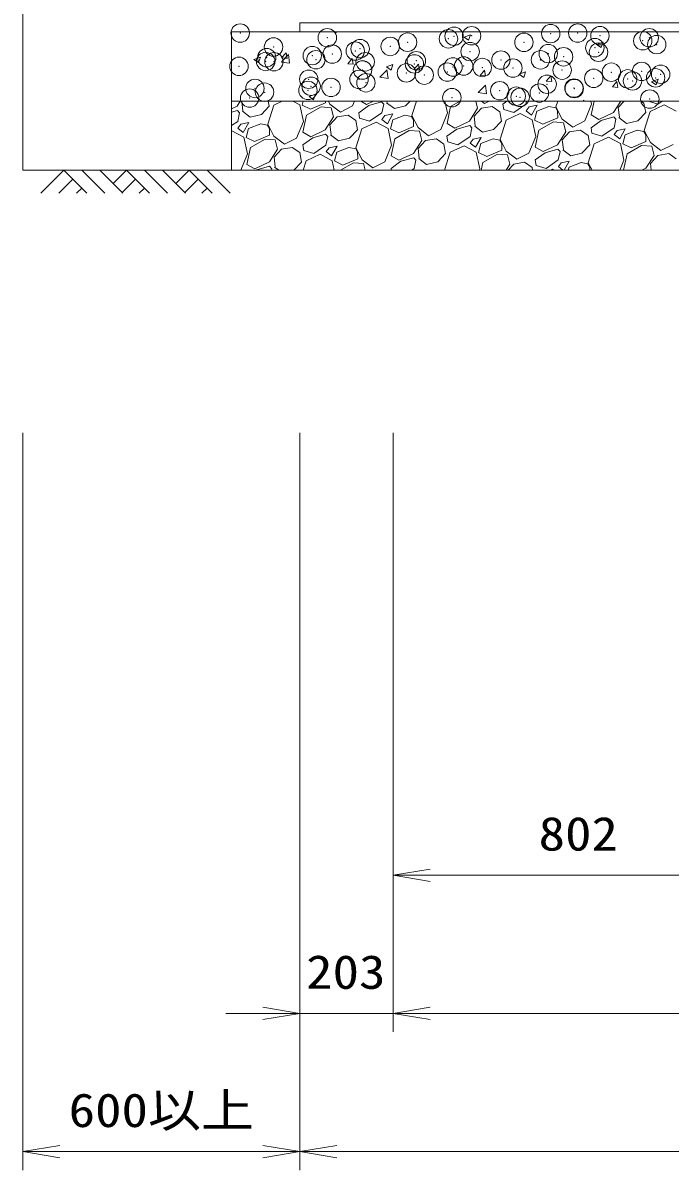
# Model space of a CAD drawing. Units: millimetres at full size. Extents: x 37600 to 71200, y -111040 to -87280.
# Drawn here: x 53250 to 54653, y -97976 to -95486 of the extents above; entities that cross this region are included whole.
import ezdxf
from ezdxf.enums import TextEntityAlignment as Align

# ---------------------------------------------------------------- set-up
doc = ezdxf.new("R2010")
doc.units = ezdxf.units.MM
doc.header["$LTSCALE"] = 80.0044
doc.header["$PDMODE"] = 32
doc.header["$PDSIZE"] = 40
for name, color, linetype, lineweight in [('0_2', 4, 'Continuous', 13), ('寸法', 6, 'Continuous', 13), ('ﾊｯﾁﾝｸﾞ', 4, 'Continuous', 9)]:
    doc.layers.add(name, color=color, linetype=linetype, lineweight=lineweight)
doc.styles.add('ＭＳ ゴシック', font='')
doc.styles.get('ＭＳ ゴシック').set_extended_font_data('MS Gothic')

# ---------------------------------------------------------------- blocks, each defined once
blk = doc.blocks.new('open_arrow')
at = {"color": 0, "linetype": 'Continuous', "lineweight": -2}
blk.add_lwpolyline([(7.5, 1.25), (0, 0), (7.5, -1.25)], dxfattribs=at)

msp = doc.modelspace()

# ---------------------------------------------------------------- linework, layer by layer
at = {"layer": '0_2'}
msp.add_lwpolyline([(53702.5, -95806), (53250, -95806), (53250, -93803)], dxfattribs=at)
at = {"layer": '0_2', "color": 7}
for points in [[(53850, -95486), (54927.5, -95486), (54927.5, -95506), (53850, -95506)], [(53702.5, -95506), (54927.5, -95506), (54927.5, -96089), (56327.5, -96089), (56327.5, -95506), (64197.5, -95506), (64197.5, -96089), (65597.5, -96089), (65597.5, -95506), (66822.5, -95506), (66822.5, -95656), (65747.5, -95656), (65747.5, -96239), (64047.5, -96239), (64047.5, -95656), (56477.5, -95656), (56477.5, -96239), (54777.5, -96239), (54777.5, -95656), (53702.5, -95656)], [(53702.5, -95806), (54777.5, -95806), (54777.5, -95656), (53702.5, -95656)]]:
    msp.add_lwpolyline(points, close=True, dxfattribs=at)
at = {"layer": '寸法'}
for p, q in [((53250, -96376), (53250, -97976)), ((53850, -96376), (53850, -97976)), ((53850, -96376), (53850, -97676)), ((53850, -96376), (53850, -97976)), ((54053, -96376), (54053, -97676)), ((54053, -96376), (54053, -97376)), ((54053, -96376), (54053, -97676)), ((54855, -97336), (54053, -97336)), ((54213, -97636), (53690, -97636)), ((66472, -97636), (54053, -97636)), ((53850, -97936), (53250, -97936)), ((66675, -97936), (53850, -97936))]:
    msp.add_line(p, q, dxfattribs=at)
at = {"layer": 'ﾊｯﾁﾝｸﾞ'}
for p, q in [((53925.93, -95506), (53928.85, -95507.97)), ((53928.85, -95507.97), (53929.51, -95506)), ((54206.33, -95517.28), (54220.33, -95511.9)), ((54206.33, -95517.28), (54216.28, -95523.99)), ((54216.28, -95523.99), (54220.33, -95511.9)), ((53810.9, -95562.43), (53820.54, -95550.94)), ((53822.85, -95563.48), (53820.54, -95550.94)), ((54493.75, -95533.3), (54507.76, -95527.92)), ((54493.75, -95533.3), (54503.7, -95540.01)), ((54503.7, -95540.01), (54507.76, -95527.92)), ((53750.86, -95565.77), (53764.86, -95560.39)), ((53750.86, -95565.77), (53760.81, -95572.48)), ((53760.81, -95572.48), (53764.86, -95560.39)), ((53810.28, -95571.14), (53828.07, -95573.9)), ((53810.32, -95571.1), (53825.9, -95554.86)), ((53810.9, -95562.43), (53822.85, -95563.48)), ((53828.07, -95573.9), (53825.86, -95554.91)), ((53954.35, -95574.98), (53963.99, -95563.49)), ((53954.35, -95574.98), (53966.3, -95576.03)), ((53966.3, -95576.03), (53963.99, -95563.49)), ((54038.28, -95581.79), (54052.29, -95576.41)), ((54048.23, -95588.5), (54052.29, -95576.41)), ((54097.8, -95587.53), (54107.44, -95576.04)), ((54109.75, -95588.58), (54107.44, -95576.04)), ((54023.77, -95604.2), (54039.35, -95587.97)), ((54038.28, -95581.79), (54048.23, -95588.5)), ((54041.52, -95607.01), (54039.31, -95588.01)), ((54097.8, -95587.53), (54109.75, -95588.58)), ((54241.25, -95600.08), (54250.89, -95588.59)), ((54241.25, -95600.08), (54253.21, -95601.13)), ((54253.2, -95601.13), (54250.89, -95588.6)), ((54325.71, -95597.8), (54339.71, -95592.43)), ((54325.71, -95597.8), (54335.66, -95604.51)), ((54335.66, -95604.51), (54339.71, -95592.43)), ((54384.7, -95612.64), (54394.35, -95601.14)), ((54396.66, -95613.68), (54394.34, -95601.15)), ((54023.73, -95604.25), (54041.52, -95607.01)), ((54237.22, -95637.31), (54252.8, -95621.07)), ((54254.97, -95640.11), (54252.76, -95621.12)), ((54384.7, -95612.63), (54396.66, -95613.68)), ((54528.16, -95625.19), (54537.8, -95613.69)), ((54528.16, -95625.19), (54540.11, -95626.23)), ((54540.11, -95626.23), (54537.8, -95613.7)), ((54613.14, -95613.82), (54627.14, -95608.45)), ((54613.14, -95613.82), (54623.08, -95620.53)), ((54623.08, -95620.53), (54627.14, -95608.45)), ((53870.24, -95646.29), (53884.24, -95640.92)), ((53870.24, -95646.29), (53880.19, -95653)), ((53880.19, -95653), (53884.24, -95640.92)), ((54237.18, -95637.35), (54254.97, -95640.11)), ((53714.34, -95666.92), (53702.5, -95672.55)), ((53714.9, -95676.29), (53702.5, -95679.84)), ((53721.26, -95656), (53714.34, -95666.92)), ((53719.61, -95681.66), (53714.9, -95676.29)), ((53724.36, -95656.28), (53724.62, -95656)), ((53726.89, -95677.46), (53724.36, -95656.28)), ((53766.86, -95685.09), (53783.97, -95667.13)), ((53793.86, -95664.66), (53780.67, -95706.22)), ((53783.97, -95667.13), (53781.94, -95656)), ((53812.22, -95656), (53793.86, -95664.66)), ((53850.3, -95664.4), (53834.86, -95656)), ((53858.1, -95700.31), (53850.3, -95664.4)), ((53857.67, -95656), (53855.33, -95664.73)), ((53855.33, -95664.73), (53873.43, -95673.68)), ((53864.81, -95686.74), (53896.33, -95668.54)), ((53873.43, -95673.68), (53905.84, -95659.82)), ((53896.33, -95668.54), (53918.39, -95670.35)), ((53905.84, -95659.82), (53905.78, -95656)), ((53912.12, -95656), (53915.41, -95662.38)), ((53915.41, -95662.38), (53938.41, -95679.81)), ((53918.39, -95670.35), (53923.34, -95690.13)), ((53938.41, -95679.81), (53964.57, -95666.33)), ((53964.57, -95666.33), (53968.8, -95656)), ((53999.64, -95665.48), (53978, -95681.2)), ((53995.12, -95663.24), (53982.45, -95656)), ((54010.34, -95656), (53995.12, -95663.24)), ((54027.39, -95657.54), (53999.64, -95665.48)), ((54032.1, -95662.9), (54027.39, -95657.54)), ((54032.1, -95662.9), (54028.19, -95681.32)), ((54038.16, -95659.4), (54055.24, -95672.17)), ((54039.38, -95658.7), (54039.05, -95656)), ((54055.24, -95672.17), (54079.35, -95666.34)), ((54079.35, -95666.34), (54089.2, -95656)), ((54103.14, -95656), (54093.16, -95687.46)), ((54170.58, -95681.56), (54165.03, -95656)), ((54169.47, -95704.83), (54177.3, -95667.98)), ((54177.3, -95667.98), (54198.05, -95656)), ((54235.83, -95671.37), (54218.07, -95699.41)), ((54228.09, -95688.77), (54243.99, -95671.51)), ((54231.98, -95656), (54235.83, -95671.37)), ((54243.99, -95671.51), (54267.59, -95667.58)), ((54244.22, -95656), (54250.89, -95661.06)), ((54250.89, -95661.06), (54260.7, -95656)), ((54267.59, -95667.58), (54283.97, -95679.14)), ((54299.36, -95656), (54290.49, -95662.44)), ((54292.45, -95674.24), (54290.49, -95662.44)), ((54314.19, -95681.09), (54292.45, -95674.24)), ((54340.68, -95662.57), (54314.19, -95681.09)), ((54342.07, -95656), (54340.68, -95662.57)), ((54347.3, -95668.44), (54340.91, -95676.98)), ((54364.65, -95664.89), (54347.3, -95668.44)), ((54352.76, -95686.3), (54364.65, -95664.89)), ((54390.54, -95667.73), (54364.19, -95678.09)), ((54405.14, -95670.62), (54390.54, -95667.73)), ((54409.34, -95677.89), (54405.14, -95670.62)), ((54409.68, -95656), (54405.65, -95668.7)), ((54405.65, -95668.7), (54419.14, -95694.86)), ((54464.5, -95656), (54466.25, -95654.18)), ((54466.41, -95656), (54466.2, -95654.22)), ((54468.3, -95698.81), (54483.07, -95662.8)), ((54483.07, -95662.8), (54481.59, -95656)), ((54481.96, -95686.08), (54488.34, -95656)), ((54546.17, -95656), (54530.56, -95680.65)), ((54540.58, -95670.01), (54553.49, -95656)), ((54543.11, -95691.19), (54540.58, -95670.01)), ((54590.24, -95656), (54596.45, -95660.39)), ((54600.19, -95680.86), (54596.45, -95660.39)), ((54626.68, -95662.34), (54606.57, -95656)), ((54640.58, -95664.01), (54610.08, -95678.39)), ((54635.74, -95656), (54626.68, -95662.34)), ((54666.51, -95678.13), (54640.58, -95664.01)), ((53715.7, -95700.08), (53702.5, -95709.31)), ((53719.61, -95681.66), (53715.7, -95700.08)), ((53725.68, -95678.16), (53742.75, -95690.93)), ((53742.75, -95690.93), (53766.86, -95685.09)), ((53843.32, -95736.33), (53858.1, -95700.31)), ((53856.98, -95723.59), (53864.81, -95686.74)), ((53923.34, -95690.13), (53905.58, -95718.16)), ((53915.61, -95707.53), (53931.51, -95690.26)), ((53931.51, -95690.26), (53955.1, -95686.34)), ((53955.1, -95686.34), (53971.48, -95697.9)), ((53975.22, -95718.37), (53971.48, -95697.9)), ((53979.97, -95693), (53978, -95681.2)), ((54001.7, -95699.85), (53979.97, -95693)), ((54015.6, -95701.52), (53985.1, -95715.9)), ((54028.19, -95681.32), (54001.7, -95699.85)), ((54041.54, -95715.65), (54015.6, -95701.52)), ((54034.81, -95687.2), (54028.43, -95695.74)), ((54028.43, -95695.74), (54040.28, -95705.06)), ((54052.16, -95683.65), (54034.81, -95687.2)), ((54040.28, -95705.06), (54052.16, -95683.65)), ((54051.7, -95696.85), (54046.58, -95715.97)), ((54078.05, -95686.49), (54051.7, -95696.85)), ((54092.65, -95689.37), (54078.05, -95686.49)), ((54096.85, -95696.65), (54092.65, -95689.37)), ((54093.16, -95687.46), (54106.65, -95713.62)), ((54097.09, -95711.06), (54096.85, -95696.65)), ((54155.81, -95717.57), (54170.58, -95681.56)), ((54218.07, -95699.41), (54186.36, -95714.48)), ((54230.62, -95709.94), (54228.09, -95688.77)), ((54270.59, -95717.58), (54287.7, -95699.62)), ((54287.7, -95699.62), (54283.97, -95679.14)), ((54297.59, -95697.14), (54284.4, -95738.7)), ((54328.09, -95682.77), (54297.59, -95697.14)), ((54354.03, -95696.89), (54328.09, -95682.77)), ((54340.91, -95676.98), (54352.76, -95686.3)), ((54361.83, -95732.8), (54354.03, -95696.89)), ((54364.19, -95678.09), (54359.06, -95697.22)), ((54359.06, -95697.22), (54377.16, -95706.17)), ((54368.54, -95719.23), (54400.06, -95701.03)), ((54377.16, -95706.17), (54409.57, -95692.3)), ((54400.06, -95701.03), (54422.12, -95702.84)), ((54409.57, -95692.3), (54409.34, -95677.89)), ((54419.14, -95694.86), (54442.14, -95712.3)), ((54442.14, -95712.3), (54468.3, -95698.81)), ((54503.37, -95697.96), (54481.73, -95713.69)), ((54498.85, -95695.73), (54481.96, -95686.08)), ((54530.56, -95680.65), (54498.85, -95695.73)), ((54531.12, -95690.02), (54503.37, -95697.96)), ((54535.83, -95695.39), (54531.12, -95690.02)), ((54535.83, -95695.39), (54531.92, -95713.81)), ((54541.89, -95691.89), (54558.97, -95704.66)), ((54558.97, -95704.66), (54583.08, -95698.82)), ((54583.08, -95698.82), (54600.19, -95680.86)), ((54610.08, -95678.39), (54596.89, -95719.95)), ((53703.12, -95720.28), (53702.5, -95720.57)), ((53729.05, -95734.4), (53703.12, -95720.28)), ((53722.33, -95705.96), (53715.94, -95714.49)), ((53715.94, -95714.49), (53727.79, -95723.82)), ((53739.68, -95702.4), (53722.33, -95705.96)), ((53727.79, -95723.82), (53739.68, -95702.4)), ((53739.21, -95715.6), (53734.09, -95734.73)), ((53765.56, -95705.24), (53739.21, -95715.6)), ((53780.16, -95708.13), (53765.56, -95705.24)), ((53784.36, -95715.4), (53780.16, -95708.13)), ((53780.67, -95706.22), (53794.16, -95732.38)), ((53784.6, -95729.82), (53784.36, -95715.4)), ((53873.87, -95733.24), (53856.98, -95723.59)), ((53905.58, -95718.16), (53873.87, -95733.24)), ((53918.13, -95728.7), (53915.61, -95707.53)), ((53958.11, -95736.34), (53975.22, -95718.37)), ((53985.1, -95715.9), (53971.92, -95757.46)), ((54049.34, -95751.56), (54041.54, -95715.65)), ((54046.58, -95715.97), (54064.68, -95724.92)), ((54056.05, -95737.98), (54087.58, -95719.78)), ((54064.68, -95724.92), (54097.09, -95711.06)), ((54087.58, -95719.78), (54109.64, -95721.6)), ((54106.65, -95713.62), (54129.65, -95731.06)), ((54109.64, -95721.6), (54114.59, -95741.37)), ((54129.65, -95731.06), (54155.81, -95717.57)), ((54190.88, -95716.72), (54169.25, -95732.44)), ((54186.36, -95714.48), (54169.47, -95704.83)), ((54218.63, -95708.78), (54190.88, -95716.72)), ((54223.34, -95714.14), (54218.63, -95708.78)), ((54223.34, -95714.14), (54219.43, -95732.57)), ((54229.41, -95710.64), (54246.48, -95723.42)), ((54246.48, -95723.42), (54270.59, -95717.58)), ((54360.72, -95756.08), (54368.54, -95719.23)), ((54427.07, -95722.61), (54409.31, -95750.65)), ((54419.34, -95740.01), (54435.24, -95722.75)), ((54422.12, -95702.84), (54427.07, -95722.61)), ((54435.24, -95722.75), (54458.84, -95718.83)), ((54458.84, -95718.83), (54475.21, -95730.39)), ((54483.7, -95725.49), (54481.73, -95713.69)), ((54505.43, -95732.34), (54483.7, -95725.49)), ((54531.92, -95713.81), (54505.43, -95732.34)), ((54538.54, -95719.69), (54532.16, -95728.22)), ((54555.89, -95716.14), (54538.54, -95719.69)), ((54544.01, -95737.55), (54555.89, -95716.14)), ((54581.78, -95718.97), (54555.43, -95729.34)), ((54596.38, -95721.86), (54581.78, -95718.97)), ((54600.58, -95729.13), (54596.38, -95721.86)), ((54596.89, -95719.95), (54610.38, -95746.11)), ((53736.85, -95770.31), (53729.05, -95734.4)), ((53734.09, -95734.73), (53752.19, -95743.68)), ((53743.56, -95756.74), (53775.09, -95738.54)), ((53752.19, -95743.68), (53784.6, -95729.82)), ((53775.09, -95738.54), (53797.15, -95740.35)), ((53794.16, -95732.38), (53817.16, -95749.81)), ((53797.15, -95740.35), (53802.1, -95760.13)), ((53817.16, -95749.81), (53843.32, -95736.33)), ((53878.4, -95735.48), (53856.76, -95751.2)), ((53858.72, -95763), (53856.76, -95751.2)), ((53906.15, -95727.54), (53878.4, -95735.48)), ((53906.95, -95751.32), (53880.46, -95769.85)), ((53910.86, -95732.9), (53906.15, -95727.54)), ((53910.86, -95732.9), (53906.95, -95751.32)), ((53916.92, -95729.4), (53933.99, -95742.17)), ((53933.99, -95742.17), (53958.11, -95736.34)), ((54048.23, -95774.83), (54056.05, -95737.98)), ((54114.59, -95741.37), (54096.83, -95769.41)), ((54106.85, -95758.77), (54122.75, -95741.51)), ((54122.75, -95741.51), (54146.35, -95737.58)), ((54146.35, -95737.58), (54162.72, -95749.14)), ((54166.46, -95769.62), (54162.72, -95749.14)), ((54171.21, -95744.24), (54169.25, -95732.44)), ((54192.95, -95751.09), (54171.21, -95744.24)), ((54219.43, -95732.57), (54192.95, -95751.09)), ((54226.06, -95738.44), (54219.67, -95746.98)), ((54219.67, -95746.98), (54231.52, -95756.3)), ((54243.41, -95734.89), (54226.06, -95738.44)), ((54231.52, -95756.3), (54243.41, -95734.89)), ((54242.94, -95748.09), (54237.82, -95767.22)), ((54269.29, -95737.73), (54242.94, -95748.09)), ((54283.89, -95740.62), (54269.29, -95737.73)), ((54288.09, -95747.89), (54283.89, -95740.62)), ((54284.41, -95738.7), (54297.89, -95764.86)), ((54288.33, -95762.3), (54288.09, -95747.89)), ((54347.05, -95768.81), (54361.83, -95732.8)), ((54409.31, -95750.65), (54377.6, -95765.73)), ((54421.86, -95761.19), (54419.34, -95740.01)), ((54461.84, -95768.82), (54478.95, -95750.86)), ((54478.95, -95750.86), (54475.21, -95730.39)), ((54488.83, -95748.39), (54475.65, -95789.95)), ((54519.33, -95734.01), (54488.83, -95748.39)), ((54545.27, -95748.13), (54519.33, -95734.01)), ((54532.16, -95728.22), (54544.01, -95737.55)), ((54553.07, -95784.05), (54545.27, -95748.13)), ((54555.43, -95729.34), (54550.31, -95748.46)), ((54550.31, -95748.46), (54568.41, -95757.41)), ((54568.41, -95757.41), (54600.82, -95743.55)), ((54600.82, -95743.55), (54600.58, -95729.13)), ((54610.38, -95746.11), (54633.38, -95763.54)), ((54633.38, -95763.54), (54659.54, -95750.06)), ((53722.21, -95806), (53736.85, -95770.31)), ((53735.74, -95793.59), (53743.56, -95756.74)), ((53802.1, -95760.13), (53784.34, -95788.16)), ((53794.36, -95777.53), (53810.26, -95760.26)), ((53810.26, -95760.26), (53833.86, -95756.34)), ((53833.86, -95756.34), (53850.24, -95767.9)), ((53853.97, -95788.37), (53850.24, -95767.9)), ((53880.46, -95769.85), (53858.72, -95763)), ((53894.36, -95771.52), (53863.86, -95785.9)), ((53920.3, -95785.65), (53894.36, -95771.52)), ((53913.57, -95757.2), (53907.18, -95765.74)), ((53907.18, -95765.74), (53919.03, -95775.06)), ((53930.92, -95753.65), (53913.57, -95757.2)), ((53919.03, -95775.06), (53930.92, -95753.65)), ((53930.46, -95766.85), (53925.33, -95785.97)), ((53956.81, -95756.49), (53930.46, -95766.85)), ((53971.41, -95759.37), (53956.81, -95756.49)), ((53975.61, -95766.65), (53971.41, -95759.37)), ((53971.92, -95757.46), (53985.41, -95783.62)), ((53975.84, -95781.06), (53975.61, -95766.65)), ((54034.57, -95787.57), (54049.34, -95751.56)), ((54065.12, -95784.48), (54048.23, -95774.83)), ((54096.83, -95769.41), (54065.12, -95784.48)), ((54109.38, -95779.94), (54106.85, -95758.77)), ((54149.35, -95787.58), (54166.46, -95769.62)), ((54176.35, -95767.14), (54164.02, -95806)), ((54206.85, -95752.77), (54176.35, -95767.14)), ((54232.78, -95766.89), (54206.85, -95752.77)), ((54240.58, -95802.8), (54232.78, -95766.89)), ((54237.82, -95767.22), (54255.92, -95776.17)), ((54247.3, -95789.23), (54278.82, -95771.03)), ((54255.92, -95776.17), (54288.33, -95762.3)), ((54278.82, -95771.03), (54300.88, -95772.84)), ((54297.89, -95764.86), (54320.89, -95782.3)), ((54300.88, -95772.84), (54305.83, -95792.61)), ((54320.89, -95782.3), (54347.05, -95768.81)), ((54382.13, -95767.96), (54360.49, -95783.69)), ((54377.6, -95765.73), (54360.72, -95756.08)), ((54409.88, -95760.02), (54382.13, -95767.96)), ((54414.59, -95765.39), (54409.88, -95760.02)), ((54414.59, -95765.39), (54410.68, -95783.81)), ((54420.65, -95761.89), (54437.73, -95774.66)), ((54437.73, -95774.66), (54461.84, -95768.82)), ((54552.24, -95806), (54559.78, -95770.47)), ((54559.78, -95770.47), (54591.31, -95752.27)), ((54591.31, -95752.27), (54613.37, -95754.08)), ((54618.32, -95773.86), (54600.56, -95801.89)), ((54610.58, -95791.26), (54626.48, -95773.99)), ((54613.37, -95754.08), (54618.32, -95773.86)), ((54626.48, -95773.99), (54650.08, -95770.07)), ((54650.08, -95770.07), (54666.45, -95781.63)), ((53752.63, -95803.24), (53735.74, -95793.59)), ((53784.34, -95788.16), (53752.63, -95803.24)), ((53784.9, -95797.54), (53757.15, -95805.48)), ((53789.61, -95802.9), (53784.9, -95797.54)), ((53796.89, -95798.7), (53794.36, -95777.53)), ((53795.68, -95799.4), (53804.5, -95806)), ((53837.18, -95806), (53853.97, -95788.37)), ((53863.86, -95785.9), (53857.48, -95806)), ((53924.72, -95806), (53920.3, -95785.65)), ((53925.33, -95785.97), (53943.43, -95794.92)), ((53938.24, -95806), (53966.33, -95789.78)), ((53943.43, -95794.92), (53975.84, -95781.06)), ((53966.33, -95789.78), (53988.39, -95791.6)), ((53985.41, -95783.62), (54008.41, -95801.06)), ((53988.39, -95791.6), (53992, -95806)), ((54008.41, -95801.06), (54034.57, -95787.57)), ((54069.64, -95786.72), (54048, -95802.44)), ((54097.39, -95778.78), (54069.64, -95786.72)), ((54102.1, -95784.14), (54097.39, -95778.78)), ((54102.1, -95784.14), (54098.19, -95802.57)), ((54108.16, -95780.64), (54125.24, -95793.42)), ((54125.24, -95793.42), (54149.35, -95787.58)), ((54243.73, -95806), (54247.3, -95789.23)), ((54305.83, -95792.61), (54297.35, -95806)), ((54301.79, -95806), (54313.99, -95792.75)), ((54313.99, -95792.75), (54337.59, -95788.83)), ((54337.59, -95788.83), (54353.97, -95800.39)), ((54354.99, -95806), (54353.97, -95800.39)), ((54362.45, -95795.49), (54360.49, -95783.69)), ((54384.19, -95802.34), (54362.45, -95795.49)), ((54410.68, -95783.81), (54384.19, -95802.34)), ((54417.3, -95789.69), (54410.91, -95798.22)), ((54410.91, -95798.22), (54420.8, -95806)), ((54434.65, -95786.14), (54417.3, -95789.69)), ((54423.62, -95806), (54434.65, -95786.14)), ((54434.19, -95799.34), (54432.4, -95806)), ((54460.54, -95788.97), (54434.19, -95799.34)), ((54475.14, -95791.86), (54460.54, -95788.97)), ((54479.34, -95799.13), (54475.14, -95791.86)), ((54475.65, -95789.95), (54483.93, -95806)), ((54479.45, -95806), (54479.34, -95799.13)), ((54544.06, -95806), (54553.07, -95784.05)), ((54612.34, -95806), (54610.58, -95791.26)), ((53288.62, -95856), (53338.62, -95806)), ((53327.51, -95856), (53358.06, -95825.45)), ((53338.62, -95806), (53388.62, -95856)), ((53377.51, -95806), (53427.51, -95856)), ((53416.4, -95806), (53466.4, -95856)), ((53445.45, -95835.05), (53474.5, -95806)), ((53464.89, -95854.5), (53493.94, -95825.45)), ((53474.5, -95806), (53524.5, -95856)), ((53513.39, -95806), (53563.39, -95856)), ((53552.28, -95806), (53602.28, -95856)), ((53581.33, -95835.05), (53610.38, -95806)), ((53600.78, -95854.5), (53629.83, -95825.45)), ((53610.38, -95806), (53660.38, -95856)), ((53649.27, -95806), (53699.27, -95856)), ((53757.15, -95805.48), (53756.43, -95806)), ((53789.61, -95802.9), (53788.96, -95806)), ((54048.6, -95806), (54048, -95802.44)), ((54098.19, -95802.57), (54093.28, -95806)), ((54122.16, -95804.89), (54116.75, -95806)), ((54121.55, -95806), (54122.16, -95804.89)), ((54239.27, -95806), (54240.58, -95802.8)), ((54398.09, -95804.01), (54393.87, -95806)), ((54401.74, -95806), (54398.09, -95804.01)), ((54600.56, -95801.89), (54591.92, -95806)), ((53366.4, -95856), (53377.51, -95844.89)), ((53502.28, -95856), (53513.39, -95844.89)), ((53638.16, -95856), (53649.27, -95844.89))]:
    msp.add_line(p, q, dxfattribs=at)
for p in [(53720.98, -95508.26), (53909.91, -95518.53), (54172.61, -95520.76), (54184.82, -95515.35), (54222.68, -95514.17), (54394.3, -95509.49), (54452.84, -95508.43), (54501.07, -95514), (54607.83, -95518.51), (53793.27, -95538.55), (53981.11, -95542.24), (54046.3, -95537.39), (54083.8, -95528.16), (54336.2, -95528.45), (54489.98, -95540.05), (54593.85, -95525.06), (54624.25, -95533.26), (53776.21, -95570.04), (53778.52, -95561.73), (53794.18, -95570.58), (53877.24, -95557.24), (53885.28, -95566.24), (53920.49, -95553.95), (53970.56, -95547.36), (53992.05, -95570.75), (54102.93, -95568.5), (54219.57, -95548.47), (54286.27, -95566.94), (54372.12, -95566.45), (54388.95, -95552.86), (54422.19, -95559.86), (54497.94, -95549.89), (53718.43, -95580.55), (53986.29, -95588.52), (54081.37, -95594.74), (54098.81, -95575.26), (54170.07, -95593.05), (54182.39, -95581.93), (54205.58, -95579.77), (54245.81, -95583.08), (54312.34, -95584.28), (54419.11, -95588.79), (54525.87, -95593.3), (54591.42, -95591.64), (53869.65, -95608.54), (53978.68, -95608.82), (53993.69, -95616.27), (54120, -95599.64), (54386.52, -95619.43), (54487.54, -95606.63), (54561.22, -95607.74), (54571.63, -95612.14), (54621.7, -95605.55), (54632.63, -95597.82), (53753.02, -95628.56), (53773.78, -95636.62), (53867.87, -95632.84), (53874.8, -95623.81), (53917.94, -95626.24), (54283.83, -95633.52), (54319.51, -95645.33), (54369.58, -95638.74), (54444.58, -95627.76), (54445.32, -95628.77), (53741.56, -95649.46), (54179.96, -95648.51), (54327.95, -95647.79), (54609.14, -95651.66)]:
    msp.add_point(p, dxfattribs=at)

# ---------------------------------------------------------------- block references
at = {"layer": '寸法', "xscale": 10.7, "yscale": 10.7}
for p in [(54053, -97336), (54053, -97636), (54053, -97636), (53250, -97936), (53850, -97936)]:
    msp.add_blockref('open_arrow', p, dxfattribs=at)
at = {"layer": '寸法', "xscale": 10.7, "yscale": 10.7, "rotation": 180}
for p in [(53850, -97636), (53850, -97936)]:
    msp.add_blockref('open_arrow', p, dxfattribs=at)

# ---------------------------------------------------------------- texts
at = {"layer": '寸法', "style": 'ＭＳ ゴシック', "width": 1.15}
for s, p in [('802', (54454, -97246)), ('203', (53950, -97546)), ('600以上', (53550, -97846))]:
    msp.add_text(s, height=73.31, dxfattribs=at).set_placement(p, align=Align.MIDDLE_CENTER)

doc.saveas('drawing.dxf')
